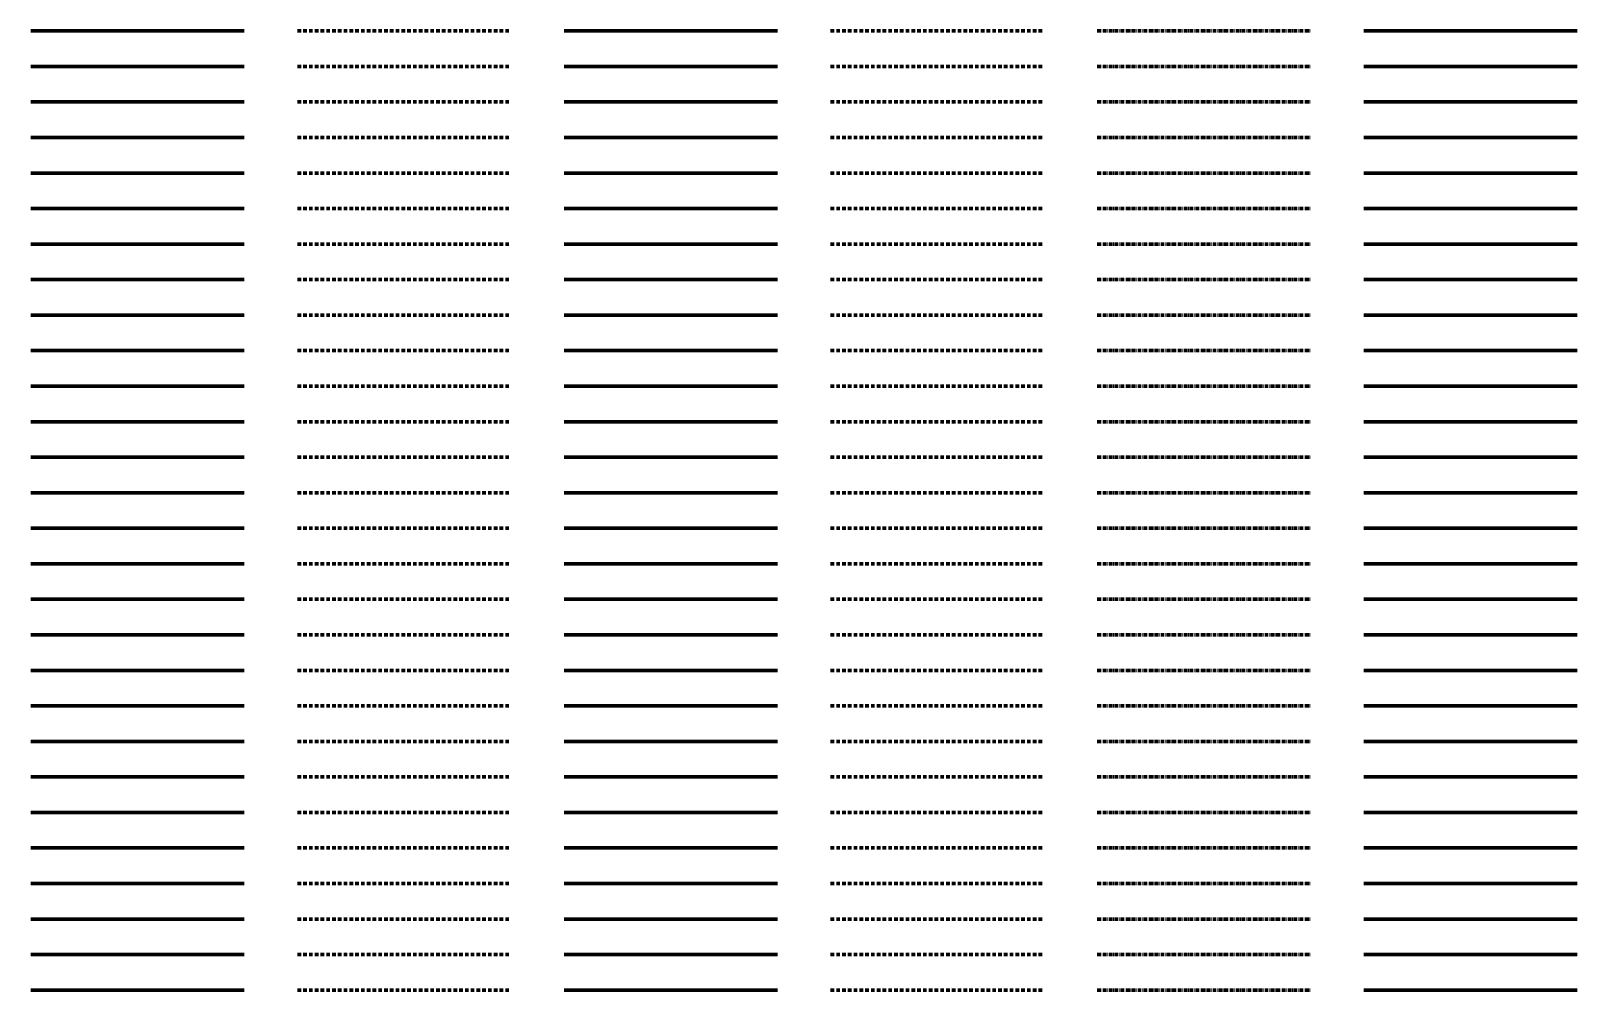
# Model space of a CAD drawing. Header units: metres. Extents: x -170 to 2070, y -13 to 17840.
# Drawn here: x 150 to 1020, y 2220 to 2760 of the extents above; entities that cross this region are included whole.
import ezdxf
from ezdxf.lldxf.tags import DXFTag

# ---------------------------------------------------------------- set-up
doc = ezdxf.new("R2010")
doc.units = ezdxf.units.M
doc.linetypes.add('KL-SO', pattern=[3.25, 2, -1.25])
doc.linetypes.add('KL-VERLATEN-SO', pattern=[3.25, 2, -0.5, 0.25, -0.5])
for name, color, linetype, lineweight in [('B-OI-KL-ET_HS_MANTELBUIS_PVC_160-G', 7, 'Continuous', 70), ('B-OI-KL-ET_HS_MANTELBUIS_PVC_160-RESERVE-G', 7, 'KL-RESERVE-SO', 70), ('B-OI-KL-ET_HS_MANTELBUIS_PVC_160-VERLATEN-G', 7, 'KL-VERLATEN-SO', 70), ('B-OI-KL-ET_HS_MANTELBUIS_PVC_180-G', 7, 'Continuous', 70), ('B-OI-KL-ET_HS_MANTELBUIS_PVC_180-RESERVE-G', 7, 'KL-RESERVE-SO', 70), ('B-OI-KL-ET_HS_MANTELBUIS_PVC_180-VERLATEN-G', 7, 'KL-VERLATEN-SO', 70), ('B-OI-KL-ET_HS_MANTELBUIS_PVC_200-G', 7, 'Continuous', 70), ('B-OI-KL-ET_HS_MANTELBUIS_PVC_200-RESERVE-G', 7, 'KL-RESERVE-SO', 70), ('B-OI-KL-ET_HS_MANTELBUIS_PVC_200-VERLATEN-G', 7, 'KL-VERLATEN-SO', 70), ('B-OI-KL-ET_HS_MANTELBUIS_PVC_225-G', 7, 'Continuous', 70), ('B-OI-KL-ET_HS_MANTELBUIS_PVC_225-RESERVE-G', 7, 'KL-RESERVE-SO', 70), ('B-OI-KL-ET_HS_MANTELBUIS_PVC_225-VERLATEN-G', 7, 'KL-VERLATEN-SO', 70), ('B-OI-KL-ET_HS_MANTELBUIS_PVC_250-G', 7, 'Continuous', 70), ('B-OI-KL-ET_HS_MANTELBUIS_PVC_250-RESERVE-G', 7, 'KL-RESERVE-SO', 70), ('B-OI-KL-ET_HS_MANTELBUIS_PVC_250-VERLATEN-G', 7, 'KL-VERLATEN-SO', 70), ('B-OI-KL-ET_HS_MANTELBUIS_PVC_280-G', 7, 'Continuous', 70), ('B-OI-KL-ET_HS_MANTELBUIS_PVC_280-RESERVE-G', 7, 'KL-RESERVE-SO', 70), ('B-OI-KL-ET_HS_MANTELBUIS_PVC_280-VERLATEN-G', 7, 'KL-VERLATEN-SO', 70), ('B-OI-KL-ET_HS_MANTELBUIS_PVC_300-G', 7, 'Continuous', 70), ('B-OI-KL-ET_HS_MANTELBUIS_PVC_300-RESERVE-G', 7, 'KL-RESERVE-SO', 70), ('B-OI-KL-ET_HS_MANTELBUIS_PVC_300-VERLATEN-G', 7, 'KL-VERLATEN-SO', 70), ('B-OI-KL-ET_HS_MANTELBUIS_PVC_315-G', 7, 'Continuous', 70), ('B-OI-KL-ET_HS_MANTELBUIS_PVC_315-RESERVE-G', 7, 'KL-RESERVE-SO', 70), ('B-OI-KL-ET_HS_MANTELBUIS_PVC_315-VERLATEN-G', 7, 'KL-VERLATEN-SO', 70), ('B-OI-KL-ET_HS_MANTELBUIS_PVC_400-G', 7, 'Continuous', 70), ('B-OI-KL-ET_HS_MANTELBUIS_PVC_400-RESERVE-G', 7, 'KL-RESERVE-SO', 70), ('B-OI-KL-ET_HS_MANTELBUIS_PVC_400-VERLATEN-G', 7, 'KL-VERLATEN-SO', 70), ('B-OI-KL-ET_HS_MANTELBUIS_PVC_50-G', 7, 'Continuous', 70), ('B-OI-KL-ET_HS_MANTELBUIS_PVC_50-RESERVE-G', 7, 'KL-RESERVE-SO', 70), ('B-OI-KL-ET_HS_MANTELBUIS_PVC_50-VERLATEN-G', 7, 'KL-VERLATEN-SO', 70), ('B-OI-KL-ET_HS_MANTELBUIS_PVC_500-G', 7, 'Continuous', 70), ('B-OI-KL-ET_HS_MANTELBUIS_PVC_500-RESERVE-G', 7, 'KL-RESERVE-SO', 70), ('B-OI-KL-ET_HS_MANTELBUIS_PVC_500-VERLATEN-G', 7, 'KL-VERLATEN-SO', 70), ('B-OI-KL-ET_HS_MANTELBUIS_PVC_63-G', 7, 'Continuous', 70), ('B-OI-KL-ET_HS_MANTELBUIS_PVC_63-RESERVE-G', 7, 'KL-RESERVE-SO', 70), ('B-OI-KL-ET_HS_MANTELBUIS_PVC_63-VERLATEN-G', 7, 'KL-VERLATEN-SO', 70), ('B-OI-KL-ET_HS_MANTELBUIS_PVC_75-G', 7, 'Continuous', 70), ('B-OI-KL-ET_HS_MANTELBUIS_PVC_75-RESERVE-G', 7, 'KL-RESERVE-SO', 70), ('B-OI-KL-ET_HS_MANTELBUIS_PVC_75-VERLATEN-G', 7, 'KL-VERLATEN-SO', 70), ('B-OI-KL-ET_HS_MANTELBUIS_PVC_80-G', 7, 'Continuous', 70), ('B-OI-KL-ET_HS_MANTELBUIS_PVC_80-RESERVE-G', 7, 'KL-RESERVE-SO', 70), ('B-OI-KL-ET_HS_MANTELBUIS_PVC_80-VERLATEN-G', 7, 'KL-VERLATEN-SO', 70), ('B-OI-KL-ET_HS_MANTELBUIS_PVC_90-G', 7, 'Continuous', 70), ('B-OI-KL-ET_HS_MANTELBUIS_PVC_90-RESERVE-G', 7, 'KL-RESERVE-SO', 70), ('B-OI-KL-ET_HS_MANTELBUIS_PVC_90-VERLATEN-G', 7, 'KL-VERLATEN-SO', 70), ('B-OI-KL-ET_HS_MANTELBUIS_ST-G', 7, 'Continuous', 70), ('B-OI-KL-ET_HS_MANTELBUIS_ST-RESERVE-G', 7, 'KL-RESERVE-SO', 70), ('B-OI-KL-ET_HS_MANTELBUIS_ST-VERLATEN-G', 7, 'KL-VERLATEN-SO', 70), ('B-OI-KL-ET_HS_MANTELBUIS_ST_100-G', 7, 'Continuous', 70), ('B-OI-KL-ET_HS_MANTELBUIS_ST_100-RESERVE-G', 7, 'KL-RESERVE-SO', 70), ('B-OI-KL-ET_HS_MANTELBUIS_ST_100-VERLATEN-G', 7, 'KL-VERLATEN-SO', 70), ('B-OI-KL-ET_HS_MANTELBUIS_ST_107-G', 7, 'Continuous', 70), ('B-OI-KL-ET_HS_MANTELBUIS_ST_107-RESERVE-G', 7, 'KL-RESERVE-SO', 70), ('B-OI-KL-ET_HS_MANTELBUIS_ST_107-VERLATEN-G', 7, 'KL-VERLATEN-SO', 70), ('B-OI-KL-ET_HS_MANTELBUIS_ST_108-G', 7, 'Continuous', 70), ('B-OI-KL-ET_HS_MANTELBUIS_ST_108-RESERVE-G', 7, 'KL-RESERVE-SO', 70), ('B-OI-KL-ET_HS_MANTELBUIS_ST_108-VERLATEN-G', 7, 'KL-VERLATEN-SO', 70), ('B-OI-KL-ET_HS_MANTELBUIS_ST_110-G', 7, 'Continuous', 70), ('B-OI-KL-ET_HS_MANTELBUIS_ST_110-RESERVE-G', 7, 'KL-RESERVE-SO', 70), ('B-OI-KL-ET_HS_MANTELBUIS_ST_110-VERLATEN-G', 7, 'KL-VERLATEN-SO', 70), ('B-OI-KL-ET_HS_MANTELBUIS_ST_113-G', 7, 'Continuous', 70), ('B-OI-KL-ET_HS_MANTELBUIS_ST_113-RESERVE-G', 7, 'KL-RESERVE-SO', 70), ('B-OI-KL-ET_HS_MANTELBUIS_ST_113-VERLATEN-G', 7, 'KL-VERLATEN-SO', 70), ('B-OI-KL-ET_HS_MANTELBUIS_ST_114.3-G', 7, 'Continuous', 70), ('B-OI-KL-ET_HS_MANTELBUIS_ST_114.3-RESERVE-G', 7, 'KL-RESERVE-SO', 70), ('B-OI-KL-ET_HS_MANTELBUIS_ST_114.3-VERLATEN-G', 7, 'KL-VERLATEN-SO', 70), ('B-OI-KL-ET_HS_MANTELBUIS_ST_120-G', 7, 'Continuous', 70), ('B-OI-KL-ET_HS_MANTELBUIS_ST_120-RESERVE-G', 7, 'KL-RESERVE-SO', 70), ('B-OI-KL-ET_HS_MANTELBUIS_ST_120-VERLATEN-G', 7, 'KL-VERLATEN-SO', 70), ('B-OI-KL-ET_HS_MANTELBUIS_ST_125-G', 7, 'Continuous', 70), ('B-OI-KL-ET_HS_MANTELBUIS_ST_125-RESERVE-G', 7, 'KL-RESERVE-SO', 70), ('B-OI-KL-ET_HS_MANTELBUIS_ST_125-VERLATEN-G', 7, 'KL-VERLATEN-SO', 70), ('B-OI-KL-ET_HS_MANTELBUIS_ST_133-G', 7, 'Continuous', 70), ('B-OI-KL-ET_HS_MANTELBUIS_ST_133-RESERVE-G', 7, 'KL-RESERVE-SO', 70), ('B-OI-KL-ET_HS_MANTELBUIS_ST_133-VERLATEN-G', 7, 'KL-VERLATEN-SO', 70), ('B-OI-KL-ET_HS_MANTELBUIS_ST_139.7-G', 7, 'Continuous', 70), ('B-OI-KL-ET_HS_MANTELBUIS_ST_139.7-RESERVE-G', 7, 'KL-RESERVE-SO', 70), ('B-OI-KL-ET_HS_MANTELBUIS_ST_139.7-VERLATEN-G', 7, 'KL-VERLATEN-SO', 70), ('B-OI-KL-ET_HS_MANTELBUIS_ST_140-G', 7, 'Continuous', 70), ('B-OI-KL-ET_HS_MANTELBUIS_ST_140-RESERVE-G', 7, 'KL-RESERVE-SO', 70), ('B-OI-KL-ET_HS_MANTELBUIS_ST_140-VERLATEN-G', 7, 'KL-VERLATEN-SO', 70), ('B-OI-KL-ET_HS_MANTELBUIS_ST_150-G', 7, 'Continuous', 70), ('B-OI-KL-ET_HS_MANTELBUIS_ST_150-RESERVE-G', 7, 'KL-RESERVE-SO', 70), ('B-OI-KL-ET_HS_MANTELBUIS_ST_150-VERLATEN-G', 7, 'KL-VERLATEN-SO', 70), ('N-OI-KL-ET_HS_MANTELBUIS_PVC_160-G', 10, 'KL-SO', 70), ('N-OI-KL-ET_HS_MANTELBUIS_PVC_180-G', 10, 'KL-SO', 70), ('N-OI-KL-ET_HS_MANTELBUIS_PVC_200-G', 10, 'KL-SO', 70), ('N-OI-KL-ET_HS_MANTELBUIS_PVC_225-G', 10, 'KL-SO', 70), ('N-OI-KL-ET_HS_MANTELBUIS_PVC_250-G', 10, 'KL-SO', 70), ('N-OI-KL-ET_HS_MANTELBUIS_PVC_280-G', 10, 'KL-SO', 70), ('N-OI-KL-ET_HS_MANTELBUIS_PVC_300-G', 10, 'KL-SO', 70), ('N-OI-KL-ET_HS_MANTELBUIS_PVC_315-G', 10, 'KL-SO', 70), ('N-OI-KL-ET_HS_MANTELBUIS_PVC_400-G', 10, 'KL-SO', 70), ('N-OI-KL-ET_HS_MANTELBUIS_PVC_50-G', 10, 'KL-SO', 70), ('N-OI-KL-ET_HS_MANTELBUIS_PVC_500-G', 10, 'KL-SO', 70), ('N-OI-KL-ET_HS_MANTELBUIS_PVC_63-G', 10, 'KL-SO', 70), ('N-OI-KL-ET_HS_MANTELBUIS_PVC_75-G', 10, 'KL-SO', 70), ('N-OI-KL-ET_HS_MANTELBUIS_PVC_80-G', 10, 'KL-SO', 70), ('N-OI-KL-ET_HS_MANTELBUIS_PVC_90-G', 10, 'KL-SO', 70), ('N-OI-KL-ET_HS_MANTELBUIS_ST-G', 10, 'KL-SO', 70), ('N-OI-KL-ET_HS_MANTELBUIS_ST_100-G', 10, 'KL-SO', 70), ('N-OI-KL-ET_HS_MANTELBUIS_ST_107-G', 10, 'KL-SO', 70), ('N-OI-KL-ET_HS_MANTELBUIS_ST_108-G', 10, 'KL-SO', 70), ('N-OI-KL-ET_HS_MANTELBUIS_ST_110-G', 10, 'KL-SO', 70), ('N-OI-KL-ET_HS_MANTELBUIS_ST_113-G', 10, 'KL-SO', 70), ('N-OI-KL-ET_HS_MANTELBUIS_ST_114.3-G', 10, 'KL-SO', 70), ('N-OI-KL-ET_HS_MANTELBUIS_ST_120-G', 10, 'KL-SO', 70), ('N-OI-KL-ET_HS_MANTELBUIS_ST_125-G', 10, 'KL-SO', 70), ('N-OI-KL-ET_HS_MANTELBUIS_ST_133-G', 10, 'KL-SO', 70), ('N-OI-KL-ET_HS_MANTELBUIS_ST_139.7-G', 10, 'KL-SO', 70), ('N-OI-KL-ET_HS_MANTELBUIS_ST_140-G', 10, 'KL-SO', 70), ('N-OI-KL-ET_HS_MANTELBUIS_ST_150-G', 10, 'KL-SO', 70), ('R-OI-KL-ET_HS_MANTELBUIS_PVC_160-G', 10, 'KL-SO', 70), ('R-OI-KL-ET_HS_MANTELBUIS_PVC_180-G', 10, 'KL-SO', 70), ('R-OI-KL-ET_HS_MANTELBUIS_PVC_200-G', 10, 'KL-SO', 70), ('R-OI-KL-ET_HS_MANTELBUIS_PVC_225-G', 10, 'KL-SO', 70), ('R-OI-KL-ET_HS_MANTELBUIS_PVC_250-G', 10, 'KL-SO', 70), ('R-OI-KL-ET_HS_MANTELBUIS_PVC_280-G', 10, 'KL-SO', 70), ('R-OI-KL-ET_HS_MANTELBUIS_PVC_300-G', 10, 'KL-SO', 70), ('R-OI-KL-ET_HS_MANTELBUIS_PVC_315-G', 10, 'KL-SO', 70), ('R-OI-KL-ET_HS_MANTELBUIS_PVC_400-G', 10, 'KL-SO', 70), ('R-OI-KL-ET_HS_MANTELBUIS_PVC_50-G', 10, 'KL-SO', 70), ('R-OI-KL-ET_HS_MANTELBUIS_PVC_500-G', 10, 'KL-SO', 70), ('R-OI-KL-ET_HS_MANTELBUIS_PVC_63-G', 10, 'KL-SO', 70), ('R-OI-KL-ET_HS_MANTELBUIS_PVC_75-G', 10, 'KL-SO', 70), ('R-OI-KL-ET_HS_MANTELBUIS_PVC_80-G', 10, 'KL-SO', 70), ('R-OI-KL-ET_HS_MANTELBUIS_PVC_90-G', 10, 'KL-SO', 70), ('R-OI-KL-ET_HS_MANTELBUIS_ST-G', 10, 'KL-SO', 70), ('R-OI-KL-ET_HS_MANTELBUIS_ST_100-G', 10, 'KL-SO', 70), ('R-OI-KL-ET_HS_MANTELBUIS_ST_107-G', 10, 'KL-SO', 70), ('R-OI-KL-ET_HS_MANTELBUIS_ST_108-G', 10, 'KL-SO', 70), ('R-OI-KL-ET_HS_MANTELBUIS_ST_110-G', 10, 'KL-SO', 70), ('R-OI-KL-ET_HS_MANTELBUIS_ST_113-G', 10, 'KL-SO', 70), ('R-OI-KL-ET_HS_MANTELBUIS_ST_114.3-G', 10, 'KL-SO', 70), ('R-OI-KL-ET_HS_MANTELBUIS_ST_120-G', 10, 'KL-SO', 70), ('R-OI-KL-ET_HS_MANTELBUIS_ST_125-G', 10, 'KL-SO', 70), ('R-OI-KL-ET_HS_MANTELBUIS_ST_133-G', 10, 'KL-SO', 70), ('R-OI-KL-ET_HS_MANTELBUIS_ST_139.7-G', 10, 'KL-SO', 70), ('R-OI-KL-ET_HS_MANTELBUIS_ST_140-G', 10, 'KL-SO', 70), ('R-OI-KL-ET_HS_MANTELBUIS_ST_150-G', 10, 'KL-SO', 70), ('V-OI-KL-ET_HS_MANTELBUIS_PVC_160-G', 7, 'V-KL-SO', 70), ('V-OI-KL-ET_HS_MANTELBUIS_PVC_180-G', 7, 'V-KL-SO', 70), ('V-OI-KL-ET_HS_MANTELBUIS_PVC_200-G', 7, 'V-KL-SO', 70), ('V-OI-KL-ET_HS_MANTELBUIS_PVC_225-G', 7, 'V-KL-SO', 70), ('V-OI-KL-ET_HS_MANTELBUIS_PVC_250-G', 7, 'V-KL-SO', 70), ('V-OI-KL-ET_HS_MANTELBUIS_PVC_280-G', 7, 'V-KL-SO', 70), ('V-OI-KL-ET_HS_MANTELBUIS_PVC_300-G', 7, 'V-KL-SO', 70), ('V-OI-KL-ET_HS_MANTELBUIS_PVC_315-G', 7, 'V-KL-SO', 70), ('V-OI-KL-ET_HS_MANTELBUIS_PVC_400-G', 7, 'V-KL-SO', 70), ('V-OI-KL-ET_HS_MANTELBUIS_PVC_50-G', 7, 'V-KL-SO', 70), ('V-OI-KL-ET_HS_MANTELBUIS_PVC_500-G', 7, 'V-KL-SO', 70), ('V-OI-KL-ET_HS_MANTELBUIS_PVC_63-G', 7, 'V-KL-SO', 70), ('V-OI-KL-ET_HS_MANTELBUIS_PVC_75-G', 7, 'V-KL-SO', 70), ('V-OI-KL-ET_HS_MANTELBUIS_PVC_80-G', 7, 'V-KL-SO', 70), ('V-OI-KL-ET_HS_MANTELBUIS_PVC_90-G', 7, 'V-KL-SO', 70), ('V-OI-KL-ET_HS_MANTELBUIS_ST-G', 7, 'V-KL-SO', 70), ('V-OI-KL-ET_HS_MANTELBUIS_ST_100-G', 7, 'V-KL-SO', 70), ('V-OI-KL-ET_HS_MANTELBUIS_ST_107-G', 7, 'V-KL-SO', 70), ('V-OI-KL-ET_HS_MANTELBUIS_ST_108-G', 7, 'V-KL-SO', 70), ('V-OI-KL-ET_HS_MANTELBUIS_ST_110-G', 7, 'V-KL-SO', 70), ('V-OI-KL-ET_HS_MANTELBUIS_ST_113-G', 7, 'V-KL-SO', 70), ('V-OI-KL-ET_HS_MANTELBUIS_ST_114.3-G', 7, 'V-KL-SO', 70), ('V-OI-KL-ET_HS_MANTELBUIS_ST_120-G', 7, 'V-KL-SO', 70), ('V-OI-KL-ET_HS_MANTELBUIS_ST_125-G', 7, 'V-KL-SO', 70), ('V-OI-KL-ET_HS_MANTELBUIS_ST_133-G', 7, 'V-KL-SO', 70), ('V-OI-KL-ET_HS_MANTELBUIS_ST_139.7-G', 7, 'V-KL-SO', 70), ('V-OI-KL-ET_HS_MANTELBUIS_ST_140-G', 7, 'V-KL-SO', 70), ('V-OI-KL-ET_HS_MANTELBUIS_ST_150-G', 7, 'V-KL-SO', 70)]:
    doc.layers.add(name, color=color, linetype=linetype, lineweight=lineweight)
tags = doc.linetypes.add('KL-RESERVE-SO', pattern='A,7,-2,["RS",Standard,S=1,R=0,X=-1,Y=-0.5],-1.5', length=10.5).pattern_tags.tags
tags[6] = DXFTag(74, 10)
doc.linetypes.add('V-KL-SO', pattern='A,2,[24,nlcs.shx,S=0.75,R=0,X=0,Y=0],2', length=4)

msp = doc.modelspace()

# ---------------------------------------------------------------- linework, layer by layer
at = {"layer": 'B-OI-KL-ET_HS_MANTELBUIS_PVC_160-G'}
msp.add_line((150, 2220), (270, 2220), dxfattribs=at)
at = {"layer": 'B-OI-KL-ET_HS_MANTELBUIS_PVC_160-RESERVE-G'}
msp.add_line((900, 2220), (1020, 2220), dxfattribs=at)
at = {"layer": 'B-OI-KL-ET_HS_MANTELBUIS_PVC_160-VERLATEN-G'}
msp.add_line((750, 2220), (870, 2220), dxfattribs=at)
at = {"layer": 'B-OI-KL-ET_HS_MANTELBUIS_PVC_180-G'}
msp.add_line((150, 2240), (270, 2240), dxfattribs=at)
at = {"layer": 'B-OI-KL-ET_HS_MANTELBUIS_PVC_180-RESERVE-G'}
msp.add_line((900, 2240), (1020, 2240), dxfattribs=at)
at = {"layer": 'B-OI-KL-ET_HS_MANTELBUIS_PVC_180-VERLATEN-G'}
msp.add_line((750, 2240), (870, 2240), dxfattribs=at)
at = {"layer": 'B-OI-KL-ET_HS_MANTELBUIS_PVC_200-G'}
msp.add_line((150, 2260), (270, 2260), dxfattribs=at)
at = {"layer": 'B-OI-KL-ET_HS_MANTELBUIS_PVC_200-RESERVE-G'}
msp.add_line((900, 2260), (1020, 2260), dxfattribs=at)
at = {"layer": 'B-OI-KL-ET_HS_MANTELBUIS_PVC_200-VERLATEN-G'}
msp.add_line((750, 2260), (870, 2260), dxfattribs=at)
at = {"layer": 'B-OI-KL-ET_HS_MANTELBUIS_PVC_225-G'}
msp.add_line((150, 2280), (270, 2280), dxfattribs=at)
at = {"layer": 'B-OI-KL-ET_HS_MANTELBUIS_PVC_225-RESERVE-G'}
msp.add_line((900, 2280), (1020, 2280), dxfattribs=at)
at = {"layer": 'B-OI-KL-ET_HS_MANTELBUIS_PVC_225-VERLATEN-G'}
msp.add_line((750, 2280), (870, 2280), dxfattribs=at)
at = {"layer": 'B-OI-KL-ET_HS_MANTELBUIS_PVC_250-G'}
msp.add_line((150, 2300), (270, 2300), dxfattribs=at)
at = {"layer": 'B-OI-KL-ET_HS_MANTELBUIS_PVC_250-RESERVE-G'}
msp.add_line((900, 2300), (1020, 2300), dxfattribs=at)
at = {"layer": 'B-OI-KL-ET_HS_MANTELBUIS_PVC_250-VERLATEN-G'}
msp.add_line((750, 2300), (870, 2300), dxfattribs=at)
at = {"layer": 'B-OI-KL-ET_HS_MANTELBUIS_PVC_280-G'}
msp.add_line((150, 2320), (270, 2320), dxfattribs=at)
at = {"layer": 'B-OI-KL-ET_HS_MANTELBUIS_PVC_280-RESERVE-G'}
msp.add_line((900, 2320), (1020, 2320), dxfattribs=at)
at = {"layer": 'B-OI-KL-ET_HS_MANTELBUIS_PVC_280-VERLATEN-G'}
msp.add_line((750, 2320), (870, 2320), dxfattribs=at)
at = {"layer": 'B-OI-KL-ET_HS_MANTELBUIS_PVC_300-G'}
msp.add_line((150, 2340), (270, 2340), dxfattribs=at)
at = {"layer": 'B-OI-KL-ET_HS_MANTELBUIS_PVC_300-RESERVE-G'}
msp.add_line((900, 2340), (1020, 2340), dxfattribs=at)
at = {"layer": 'B-OI-KL-ET_HS_MANTELBUIS_PVC_300-VERLATEN-G'}
msp.add_line((750, 2340), (870, 2340), dxfattribs=at)
at = {"layer": 'B-OI-KL-ET_HS_MANTELBUIS_PVC_315-G'}
msp.add_line((150, 2360), (270, 2360), dxfattribs=at)
at = {"layer": 'B-OI-KL-ET_HS_MANTELBUIS_PVC_315-RESERVE-G'}
msp.add_line((900, 2360), (1020, 2360), dxfattribs=at)
at = {"layer": 'B-OI-KL-ET_HS_MANTELBUIS_PVC_315-VERLATEN-G'}
msp.add_line((750, 2360), (870, 2360), dxfattribs=at)
at = {"layer": 'B-OI-KL-ET_HS_MANTELBUIS_PVC_400-G'}
msp.add_line((150, 2380), (270, 2380), dxfattribs=at)
at = {"layer": 'B-OI-KL-ET_HS_MANTELBUIS_PVC_400-RESERVE-G'}
msp.add_line((900, 2380), (1020, 2380), dxfattribs=at)
at = {"layer": 'B-OI-KL-ET_HS_MANTELBUIS_PVC_400-VERLATEN-G'}
msp.add_line((750, 2380), (870, 2380), dxfattribs=at)
at = {"layer": 'B-OI-KL-ET_HS_MANTELBUIS_PVC_50-G'}
msp.add_line((150, 2400), (270, 2400), dxfattribs=at)
at = {"layer": 'B-OI-KL-ET_HS_MANTELBUIS_PVC_50-RESERVE-G'}
msp.add_line((900, 2400), (1020, 2400), dxfattribs=at)
at = {"layer": 'B-OI-KL-ET_HS_MANTELBUIS_PVC_50-VERLATEN-G'}
msp.add_line((750, 2400), (870, 2400), dxfattribs=at)
at = {"layer": 'B-OI-KL-ET_HS_MANTELBUIS_PVC_500-G'}
msp.add_line((150, 2420), (270, 2420), dxfattribs=at)
at = {"layer": 'B-OI-KL-ET_HS_MANTELBUIS_PVC_500-RESERVE-G'}
msp.add_line((900, 2420), (1020, 2420), dxfattribs=at)
at = {"layer": 'B-OI-KL-ET_HS_MANTELBUIS_PVC_500-VERLATEN-G'}
msp.add_line((750, 2420), (870, 2420), dxfattribs=at)
at = {"layer": 'B-OI-KL-ET_HS_MANTELBUIS_PVC_63-G'}
msp.add_line((150, 2440), (270, 2440), dxfattribs=at)
at = {"layer": 'B-OI-KL-ET_HS_MANTELBUIS_PVC_63-RESERVE-G'}
msp.add_line((900, 2440), (1020, 2440), dxfattribs=at)
at = {"layer": 'B-OI-KL-ET_HS_MANTELBUIS_PVC_63-VERLATEN-G'}
msp.add_line((750, 2440), (870, 2440), dxfattribs=at)
at = {"layer": 'B-OI-KL-ET_HS_MANTELBUIS_PVC_75-G'}
msp.add_line((150, 2460), (270, 2460), dxfattribs=at)
at = {"layer": 'B-OI-KL-ET_HS_MANTELBUIS_PVC_75-RESERVE-G'}
msp.add_line((900, 2460), (1020, 2460), dxfattribs=at)
at = {"layer": 'B-OI-KL-ET_HS_MANTELBUIS_PVC_75-VERLATEN-G'}
msp.add_line((750, 2460), (870, 2460), dxfattribs=at)
at = {"layer": 'B-OI-KL-ET_HS_MANTELBUIS_PVC_80-G'}
msp.add_line((150, 2480), (270, 2480), dxfattribs=at)
at = {"layer": 'B-OI-KL-ET_HS_MANTELBUIS_PVC_80-RESERVE-G'}
msp.add_line((900, 2480), (1020, 2480), dxfattribs=at)
at = {"layer": 'B-OI-KL-ET_HS_MANTELBUIS_PVC_80-VERLATEN-G'}
msp.add_line((750, 2480), (870, 2480), dxfattribs=at)
at = {"layer": 'B-OI-KL-ET_HS_MANTELBUIS_PVC_90-G'}
msp.add_line((150, 2500), (270, 2500), dxfattribs=at)
at = {"layer": 'B-OI-KL-ET_HS_MANTELBUIS_PVC_90-RESERVE-G'}
msp.add_line((900, 2500), (1020, 2500), dxfattribs=at)
at = {"layer": 'B-OI-KL-ET_HS_MANTELBUIS_PVC_90-VERLATEN-G'}
msp.add_line((750, 2500), (870, 2500), dxfattribs=at)
at = {"layer": 'B-OI-KL-ET_HS_MANTELBUIS_ST-G'}
msp.add_line((150, 2520), (270, 2520), dxfattribs=at)
at = {"layer": 'B-OI-KL-ET_HS_MANTELBUIS_ST-RESERVE-G'}
msp.add_line((900, 2520), (1020, 2520), dxfattribs=at)
at = {"layer": 'B-OI-KL-ET_HS_MANTELBUIS_ST-VERLATEN-G'}
msp.add_line((750, 2520), (870, 2520), dxfattribs=at)
at = {"layer": 'B-OI-KL-ET_HS_MANTELBUIS_ST_100-G'}
msp.add_line((150, 2540), (270, 2540), dxfattribs=at)
at = {"layer": 'B-OI-KL-ET_HS_MANTELBUIS_ST_100-RESERVE-G'}
msp.add_line((900, 2540), (1020, 2540), dxfattribs=at)
at = {"layer": 'B-OI-KL-ET_HS_MANTELBUIS_ST_100-VERLATEN-G'}
msp.add_line((750, 2540), (870, 2540), dxfattribs=at)
at = {"layer": 'B-OI-KL-ET_HS_MANTELBUIS_ST_107-G'}
msp.add_line((150, 2560), (270, 2560), dxfattribs=at)
at = {"layer": 'B-OI-KL-ET_HS_MANTELBUIS_ST_107-RESERVE-G'}
msp.add_line((900, 2560), (1020, 2560), dxfattribs=at)
at = {"layer": 'B-OI-KL-ET_HS_MANTELBUIS_ST_107-VERLATEN-G'}
msp.add_line((750, 2560), (870, 2560), dxfattribs=at)
at = {"layer": 'B-OI-KL-ET_HS_MANTELBUIS_ST_108-G'}
msp.add_line((150, 2580), (270, 2580), dxfattribs=at)
at = {"layer": 'B-OI-KL-ET_HS_MANTELBUIS_ST_108-RESERVE-G'}
msp.add_line((900, 2580), (1020, 2580), dxfattribs=at)
at = {"layer": 'B-OI-KL-ET_HS_MANTELBUIS_ST_108-VERLATEN-G'}
msp.add_line((750, 2580), (870, 2580), dxfattribs=at)
at = {"layer": 'B-OI-KL-ET_HS_MANTELBUIS_ST_110-G'}
msp.add_line((150, 2600), (270, 2600), dxfattribs=at)
at = {"layer": 'B-OI-KL-ET_HS_MANTELBUIS_ST_110-RESERVE-G'}
msp.add_line((900, 2600), (1020, 2600), dxfattribs=at)
at = {"layer": 'B-OI-KL-ET_HS_MANTELBUIS_ST_110-VERLATEN-G'}
msp.add_line((750, 2600), (870, 2600), dxfattribs=at)
at = {"layer": 'B-OI-KL-ET_HS_MANTELBUIS_ST_113-G'}
msp.add_line((150, 2620), (270, 2620), dxfattribs=at)
at = {"layer": 'B-OI-KL-ET_HS_MANTELBUIS_ST_113-RESERVE-G'}
msp.add_line((900, 2620), (1020, 2620), dxfattribs=at)
at = {"layer": 'B-OI-KL-ET_HS_MANTELBUIS_ST_113-VERLATEN-G'}
msp.add_line((750, 2620), (870, 2620), dxfattribs=at)
at = {"layer": 'B-OI-KL-ET_HS_MANTELBUIS_ST_114.3-G'}
msp.add_line((150, 2640), (270, 2640), dxfattribs=at)
at = {"layer": 'B-OI-KL-ET_HS_MANTELBUIS_ST_114.3-RESERVE-G'}
msp.add_line((900, 2640), (1020, 2640), dxfattribs=at)
at = {"layer": 'B-OI-KL-ET_HS_MANTELBUIS_ST_114.3-VERLATEN-G'}
msp.add_line((750, 2640), (870, 2640), dxfattribs=at)
at = {"layer": 'B-OI-KL-ET_HS_MANTELBUIS_ST_120-G'}
msp.add_line((150, 2660), (270, 2660), dxfattribs=at)
at = {"layer": 'B-OI-KL-ET_HS_MANTELBUIS_ST_120-RESERVE-G'}
msp.add_line((900, 2660), (1020, 2660), dxfattribs=at)
at = {"layer": 'B-OI-KL-ET_HS_MANTELBUIS_ST_120-VERLATEN-G'}
msp.add_line((750, 2660), (870, 2660), dxfattribs=at)
at = {"layer": 'B-OI-KL-ET_HS_MANTELBUIS_ST_125-G'}
msp.add_line((150, 2680), (270, 2680), dxfattribs=at)
at = {"layer": 'B-OI-KL-ET_HS_MANTELBUIS_ST_125-RESERVE-G'}
msp.add_line((900, 2680), (1020, 2680), dxfattribs=at)
at = {"layer": 'B-OI-KL-ET_HS_MANTELBUIS_ST_125-VERLATEN-G'}
msp.add_line((750, 2680), (870, 2680), dxfattribs=at)
at = {"layer": 'B-OI-KL-ET_HS_MANTELBUIS_ST_133-G'}
msp.add_line((150, 2700), (270, 2700), dxfattribs=at)
at = {"layer": 'B-OI-KL-ET_HS_MANTELBUIS_ST_133-RESERVE-G'}
msp.add_line((900, 2700), (1020, 2700), dxfattribs=at)
at = {"layer": 'B-OI-KL-ET_HS_MANTELBUIS_ST_133-VERLATEN-G'}
msp.add_line((750, 2700), (870, 2700), dxfattribs=at)
at = {"layer": 'B-OI-KL-ET_HS_MANTELBUIS_ST_139.7-G'}
msp.add_line((150, 2720), (270, 2720), dxfattribs=at)
at = {"layer": 'B-OI-KL-ET_HS_MANTELBUIS_ST_139.7-RESERVE-G'}
msp.add_line((900, 2720), (1020, 2720), dxfattribs=at)
at = {"layer": 'B-OI-KL-ET_HS_MANTELBUIS_ST_139.7-VERLATEN-G'}
msp.add_line((750, 2720), (870, 2720), dxfattribs=at)
at = {"layer": 'B-OI-KL-ET_HS_MANTELBUIS_ST_140-G'}
msp.add_line((150, 2740), (270, 2740), dxfattribs=at)
at = {"layer": 'B-OI-KL-ET_HS_MANTELBUIS_ST_140-RESERVE-G'}
msp.add_line((900, 2740), (1020, 2740), dxfattribs=at)
at = {"layer": 'B-OI-KL-ET_HS_MANTELBUIS_ST_140-VERLATEN-G'}
msp.add_line((750, 2740), (870, 2740), dxfattribs=at)
at = {"layer": 'B-OI-KL-ET_HS_MANTELBUIS_ST_150-G'}
msp.add_line((150, 2760), (270, 2760), dxfattribs=at)
at = {"layer": 'B-OI-KL-ET_HS_MANTELBUIS_ST_150-RESERVE-G'}
msp.add_line((900, 2760), (1020, 2760), dxfattribs=at)
at = {"layer": 'B-OI-KL-ET_HS_MANTELBUIS_ST_150-VERLATEN-G'}
msp.add_line((750, 2760), (870, 2760), dxfattribs=at)
at = {"layer": 'N-OI-KL-ET_HS_MANTELBUIS_PVC_160-G'}
msp.add_line((300, 2220), (420, 2220), dxfattribs=at)
at = {"layer": 'N-OI-KL-ET_HS_MANTELBUIS_PVC_180-G'}
msp.add_line((300, 2240), (420, 2240), dxfattribs=at)
at = {"layer": 'N-OI-KL-ET_HS_MANTELBUIS_PVC_200-G'}
msp.add_line((300, 2260), (420, 2260), dxfattribs=at)
at = {"layer": 'N-OI-KL-ET_HS_MANTELBUIS_PVC_225-G'}
msp.add_line((300, 2280), (420, 2280), dxfattribs=at)
at = {"layer": 'N-OI-KL-ET_HS_MANTELBUIS_PVC_250-G'}
msp.add_line((300, 2300), (420, 2300), dxfattribs=at)
at = {"layer": 'N-OI-KL-ET_HS_MANTELBUIS_PVC_280-G'}
msp.add_line((300, 2320), (420, 2320), dxfattribs=at)
at = {"layer": 'N-OI-KL-ET_HS_MANTELBUIS_PVC_300-G'}
msp.add_line((300, 2340), (420, 2340), dxfattribs=at)
at = {"layer": 'N-OI-KL-ET_HS_MANTELBUIS_PVC_315-G'}
msp.add_line((300, 2360), (420, 2360), dxfattribs=at)
at = {"layer": 'N-OI-KL-ET_HS_MANTELBUIS_PVC_400-G'}
msp.add_line((300, 2380), (420, 2380), dxfattribs=at)
at = {"layer": 'N-OI-KL-ET_HS_MANTELBUIS_PVC_50-G'}
msp.add_line((300, 2400), (420, 2400), dxfattribs=at)
at = {"layer": 'N-OI-KL-ET_HS_MANTELBUIS_PVC_500-G'}
msp.add_line((300, 2420), (420, 2420), dxfattribs=at)
at = {"layer": 'N-OI-KL-ET_HS_MANTELBUIS_PVC_63-G'}
msp.add_line((300, 2440), (420, 2440), dxfattribs=at)
at = {"layer": 'N-OI-KL-ET_HS_MANTELBUIS_PVC_75-G'}
msp.add_line((300, 2460), (420, 2460), dxfattribs=at)
at = {"layer": 'N-OI-KL-ET_HS_MANTELBUIS_PVC_80-G'}
msp.add_line((300, 2480), (420, 2480), dxfattribs=at)
at = {"layer": 'N-OI-KL-ET_HS_MANTELBUIS_PVC_90-G'}
msp.add_line((300, 2500), (420, 2500), dxfattribs=at)
at = {"layer": 'N-OI-KL-ET_HS_MANTELBUIS_ST-G'}
msp.add_line((300, 2520), (420, 2520), dxfattribs=at)
at = {"layer": 'N-OI-KL-ET_HS_MANTELBUIS_ST_100-G'}
msp.add_line((300, 2540), (420, 2540), dxfattribs=at)
at = {"layer": 'N-OI-KL-ET_HS_MANTELBUIS_ST_107-G'}
msp.add_line((300, 2560), (420, 2560), dxfattribs=at)
at = {"layer": 'N-OI-KL-ET_HS_MANTELBUIS_ST_108-G'}
msp.add_line((300, 2580), (420, 2580), dxfattribs=at)
at = {"layer": 'N-OI-KL-ET_HS_MANTELBUIS_ST_110-G'}
msp.add_line((300, 2600), (420, 2600), dxfattribs=at)
at = {"layer": 'N-OI-KL-ET_HS_MANTELBUIS_ST_113-G'}
msp.add_line((300, 2620), (420, 2620), dxfattribs=at)
at = {"layer": 'N-OI-KL-ET_HS_MANTELBUIS_ST_114.3-G'}
msp.add_line((300, 2640), (420, 2640), dxfattribs=at)
at = {"layer": 'N-OI-KL-ET_HS_MANTELBUIS_ST_120-G'}
msp.add_line((300, 2660), (420, 2660), dxfattribs=at)
at = {"layer": 'N-OI-KL-ET_HS_MANTELBUIS_ST_125-G'}
msp.add_line((300, 2680), (420, 2680), dxfattribs=at)
at = {"layer": 'N-OI-KL-ET_HS_MANTELBUIS_ST_133-G'}
msp.add_line((300, 2700), (420, 2700), dxfattribs=at)
at = {"layer": 'N-OI-KL-ET_HS_MANTELBUIS_ST_139.7-G'}
msp.add_line((300, 2720), (420, 2720), dxfattribs=at)
at = {"layer": 'N-OI-KL-ET_HS_MANTELBUIS_ST_140-G'}
msp.add_line((300, 2740), (420, 2740), dxfattribs=at)
at = {"layer": 'N-OI-KL-ET_HS_MANTELBUIS_ST_150-G'}
msp.add_line((300, 2760), (420, 2760), dxfattribs=at)
at = {"layer": 'R-OI-KL-ET_HS_MANTELBUIS_PVC_160-G'}
msp.add_line((600, 2220), (720, 2220), dxfattribs=at)
at = {"layer": 'R-OI-KL-ET_HS_MANTELBUIS_PVC_180-G'}
msp.add_line((600, 2240), (720, 2240), dxfattribs=at)
at = {"layer": 'R-OI-KL-ET_HS_MANTELBUIS_PVC_200-G'}
msp.add_line((600, 2260), (720, 2260), dxfattribs=at)
at = {"layer": 'R-OI-KL-ET_HS_MANTELBUIS_PVC_225-G'}
msp.add_line((600, 2280), (720, 2280), dxfattribs=at)
at = {"layer": 'R-OI-KL-ET_HS_MANTELBUIS_PVC_250-G'}
msp.add_line((600, 2300), (720, 2300), dxfattribs=at)
at = {"layer": 'R-OI-KL-ET_HS_MANTELBUIS_PVC_280-G'}
msp.add_line((600, 2320), (720, 2320), dxfattribs=at)
at = {"layer": 'R-OI-KL-ET_HS_MANTELBUIS_PVC_300-G'}
msp.add_line((600, 2340), (720, 2340), dxfattribs=at)
at = {"layer": 'R-OI-KL-ET_HS_MANTELBUIS_PVC_315-G'}
msp.add_line((600, 2360), (720, 2360), dxfattribs=at)
at = {"layer": 'R-OI-KL-ET_HS_MANTELBUIS_PVC_400-G'}
msp.add_line((600, 2380), (720, 2380), dxfattribs=at)
at = {"layer": 'R-OI-KL-ET_HS_MANTELBUIS_PVC_50-G'}
msp.add_line((600, 2400), (720, 2400), dxfattribs=at)
at = {"layer": 'R-OI-KL-ET_HS_MANTELBUIS_PVC_500-G'}
msp.add_line((600, 2420), (720, 2420), dxfattribs=at)
at = {"layer": 'R-OI-KL-ET_HS_MANTELBUIS_PVC_63-G'}
msp.add_line((600, 2440), (720, 2440), dxfattribs=at)
at = {"layer": 'R-OI-KL-ET_HS_MANTELBUIS_PVC_75-G'}
msp.add_line((600, 2460), (720, 2460), dxfattribs=at)
at = {"layer": 'R-OI-KL-ET_HS_MANTELBUIS_PVC_80-G'}
msp.add_line((600, 2480), (720, 2480), dxfattribs=at)
at = {"layer": 'R-OI-KL-ET_HS_MANTELBUIS_PVC_90-G'}
msp.add_line((600, 2500), (720, 2500), dxfattribs=at)
at = {"layer": 'R-OI-KL-ET_HS_MANTELBUIS_ST-G'}
msp.add_line((600, 2520), (720, 2520), dxfattribs=at)
at = {"layer": 'R-OI-KL-ET_HS_MANTELBUIS_ST_100-G'}
msp.add_line((600, 2540), (720, 2540), dxfattribs=at)
at = {"layer": 'R-OI-KL-ET_HS_MANTELBUIS_ST_107-G'}
msp.add_line((600, 2560), (720, 2560), dxfattribs=at)
at = {"layer": 'R-OI-KL-ET_HS_MANTELBUIS_ST_108-G'}
msp.add_line((600, 2580), (720, 2580), dxfattribs=at)
at = {"layer": 'R-OI-KL-ET_HS_MANTELBUIS_ST_110-G'}
msp.add_line((600, 2600), (720, 2600), dxfattribs=at)
at = {"layer": 'R-OI-KL-ET_HS_MANTELBUIS_ST_113-G'}
msp.add_line((600, 2620), (720, 2620), dxfattribs=at)
at = {"layer": 'R-OI-KL-ET_HS_MANTELBUIS_ST_114.3-G'}
msp.add_line((600, 2640), (720, 2640), dxfattribs=at)
at = {"layer": 'R-OI-KL-ET_HS_MANTELBUIS_ST_120-G'}
msp.add_line((600, 2660), (720, 2660), dxfattribs=at)
at = {"layer": 'R-OI-KL-ET_HS_MANTELBUIS_ST_125-G'}
msp.add_line((600, 2680), (720, 2680), dxfattribs=at)
at = {"layer": 'R-OI-KL-ET_HS_MANTELBUIS_ST_133-G'}
msp.add_line((600, 2700), (720, 2700), dxfattribs=at)
at = {"layer": 'R-OI-KL-ET_HS_MANTELBUIS_ST_139.7-G'}
msp.add_line((600, 2720), (720, 2720), dxfattribs=at)
at = {"layer": 'R-OI-KL-ET_HS_MANTELBUIS_ST_140-G'}
msp.add_line((600, 2740), (720, 2740), dxfattribs=at)
at = {"layer": 'R-OI-KL-ET_HS_MANTELBUIS_ST_150-G'}
msp.add_line((600, 2760), (720, 2760), dxfattribs=at)
at = {"layer": 'V-OI-KL-ET_HS_MANTELBUIS_PVC_160-G'}
msp.add_line((450, 2220), (570, 2220), dxfattribs=at)
at = {"layer": 'V-OI-KL-ET_HS_MANTELBUIS_PVC_180-G'}
msp.add_line((450, 2240), (570, 2240), dxfattribs=at)
at = {"layer": 'V-OI-KL-ET_HS_MANTELBUIS_PVC_200-G'}
msp.add_line((450, 2260), (570, 2260), dxfattribs=at)
at = {"layer": 'V-OI-KL-ET_HS_MANTELBUIS_PVC_225-G'}
msp.add_line((450, 2280), (570, 2280), dxfattribs=at)
at = {"layer": 'V-OI-KL-ET_HS_MANTELBUIS_PVC_250-G'}
msp.add_line((450, 2300), (570, 2300), dxfattribs=at)
at = {"layer": 'V-OI-KL-ET_HS_MANTELBUIS_PVC_280-G'}
msp.add_line((450, 2320), (570, 2320), dxfattribs=at)
at = {"layer": 'V-OI-KL-ET_HS_MANTELBUIS_PVC_300-G'}
msp.add_line((450, 2340), (570, 2340), dxfattribs=at)
at = {"layer": 'V-OI-KL-ET_HS_MANTELBUIS_PVC_315-G'}
msp.add_line((450, 2360), (570, 2360), dxfattribs=at)
at = {"layer": 'V-OI-KL-ET_HS_MANTELBUIS_PVC_400-G'}
msp.add_line((450, 2380), (570, 2380), dxfattribs=at)
at = {"layer": 'V-OI-KL-ET_HS_MANTELBUIS_PVC_50-G'}
msp.add_line((450, 2400), (570, 2400), dxfattribs=at)
at = {"layer": 'V-OI-KL-ET_HS_MANTELBUIS_PVC_500-G'}
msp.add_line((450, 2420), (570, 2420), dxfattribs=at)
at = {"layer": 'V-OI-KL-ET_HS_MANTELBUIS_PVC_63-G'}
msp.add_line((450, 2440), (570, 2440), dxfattribs=at)
at = {"layer": 'V-OI-KL-ET_HS_MANTELBUIS_PVC_75-G'}
msp.add_line((450, 2460), (570, 2460), dxfattribs=at)
at = {"layer": 'V-OI-KL-ET_HS_MANTELBUIS_PVC_80-G'}
msp.add_line((450, 2480), (570, 2480), dxfattribs=at)
at = {"layer": 'V-OI-KL-ET_HS_MANTELBUIS_PVC_90-G'}
msp.add_line((450, 2500), (570, 2500), dxfattribs=at)
at = {"layer": 'V-OI-KL-ET_HS_MANTELBUIS_ST-G'}
msp.add_line((450, 2520), (570, 2520), dxfattribs=at)
at = {"layer": 'V-OI-KL-ET_HS_MANTELBUIS_ST_100-G'}
msp.add_line((450, 2540), (570, 2540), dxfattribs=at)
at = {"layer": 'V-OI-KL-ET_HS_MANTELBUIS_ST_107-G'}
msp.add_line((450, 2560), (570, 2560), dxfattribs=at)
at = {"layer": 'V-OI-KL-ET_HS_MANTELBUIS_ST_108-G'}
msp.add_line((450, 2580), (570, 2580), dxfattribs=at)
at = {"layer": 'V-OI-KL-ET_HS_MANTELBUIS_ST_110-G'}
msp.add_line((450, 2600), (570, 2600), dxfattribs=at)
at = {"layer": 'V-OI-KL-ET_HS_MANTELBUIS_ST_113-G'}
msp.add_line((450, 2620), (570, 2620), dxfattribs=at)
at = {"layer": 'V-OI-KL-ET_HS_MANTELBUIS_ST_114.3-G'}
msp.add_line((450, 2640), (570, 2640), dxfattribs=at)
at = {"layer": 'V-OI-KL-ET_HS_MANTELBUIS_ST_120-G'}
msp.add_line((450, 2660), (570, 2660), dxfattribs=at)
at = {"layer": 'V-OI-KL-ET_HS_MANTELBUIS_ST_125-G'}
msp.add_line((450, 2680), (570, 2680), dxfattribs=at)
at = {"layer": 'V-OI-KL-ET_HS_MANTELBUIS_ST_133-G'}
msp.add_line((450, 2700), (570, 2700), dxfattribs=at)
at = {"layer": 'V-OI-KL-ET_HS_MANTELBUIS_ST_139.7-G'}
msp.add_line((450, 2720), (570, 2720), dxfattribs=at)
at = {"layer": 'V-OI-KL-ET_HS_MANTELBUIS_ST_140-G'}
msp.add_line((450, 2740), (570, 2740), dxfattribs=at)
at = {"layer": 'V-OI-KL-ET_HS_MANTELBUIS_ST_150-G'}
msp.add_line((450, 2760), (570, 2760), dxfattribs=at)

doc.saveas('drawing.dxf')
